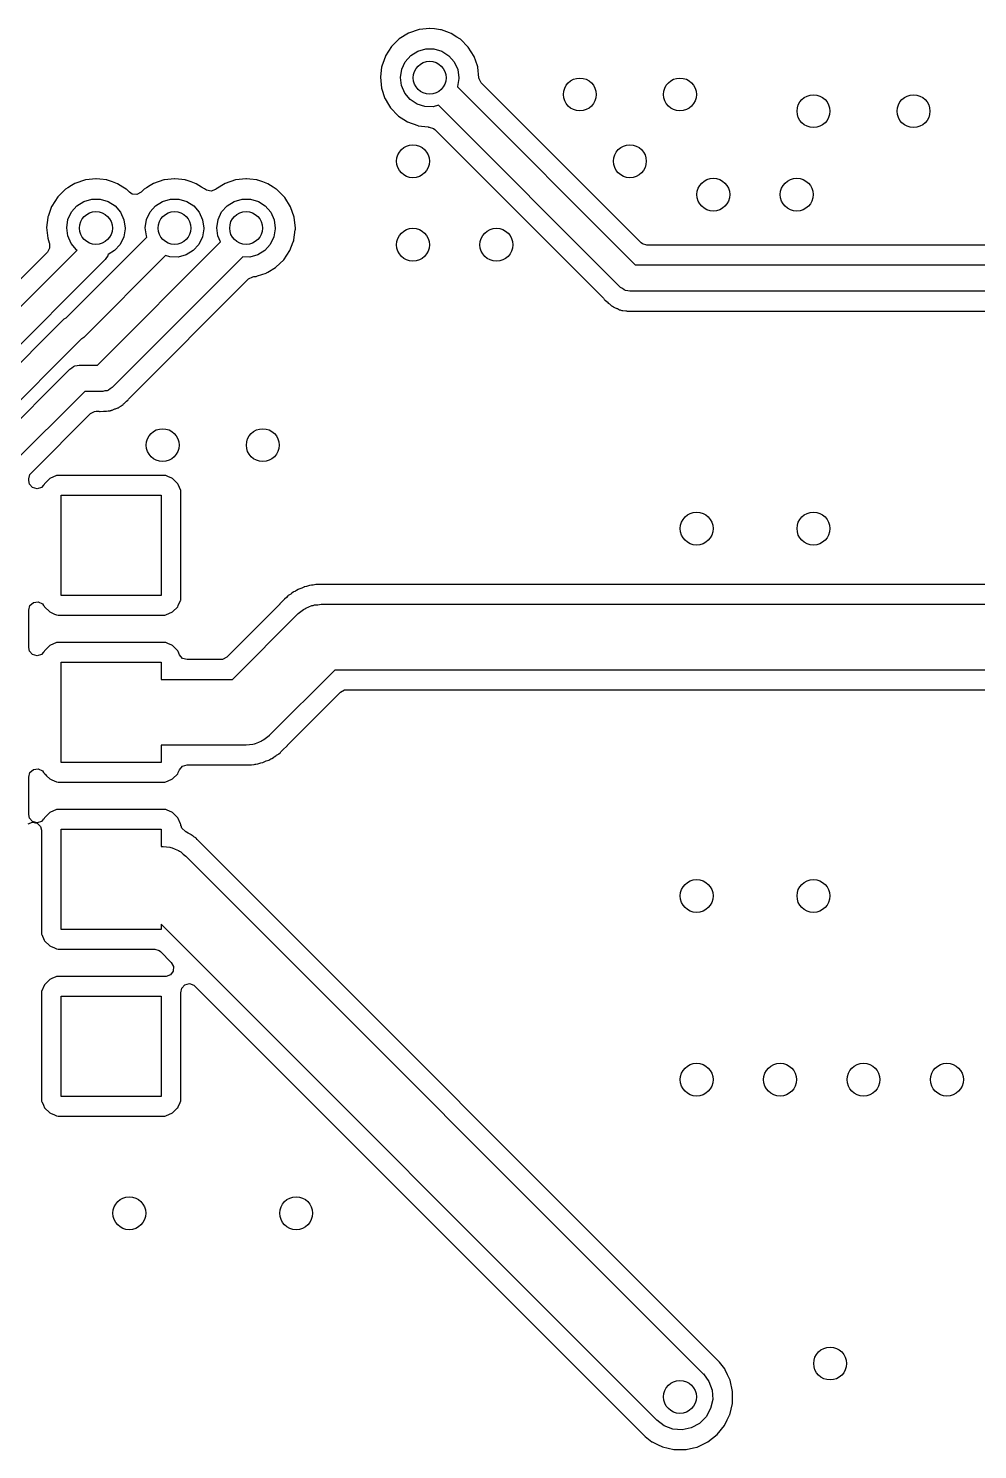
# Model space of a CAD drawing. Extents: x 0.02 to 3.18, y 0.02 to 2.78.
# Drawn here: x 0.45 to 1.018, y 1.008 to 1.86 of the extents above; entities that cross this region are included whole.
import ezdxf

# ---------------------------------------------------------------- set-up
doc = ezdxf.new("R2010")
doc.units = 0
doc.header["$MEASUREMENT"] = 0
doc.layers.add('BLACK', color=7, linetype='CONTINUOUS')

msp = doc.modelspace()

# ---------------------------------------------------------------- linework, layer by layer
at = {"layer": 'BLACK', "linetype": 'CONTINUOUS'}
for p, q in [((0.67742, 1.85673), (0.67182, 1.85327)), ((0.68366, 1.85885), (0.67742, 1.85673)), ((0.68393, 1.85888), (0.68366, 1.85885)), ((0.68993, 1.85951), (0.68393, 1.85888)), ((0.68393, 1.85888), (0.68393, 1.85888)), ((0.69021, 1.85954), (0.68993, 1.85951)), ((0.68993, 1.85951), (0.68993, 1.85951)), ((0.69285, 1.85922), (0.69021, 1.85954)), ((0.69647, 1.85879), (0.69285, 1.85922)), ((0.69674, 1.85876), (0.69647, 1.85879)), ((0.69647, 1.85879), (0.69647, 1.85879)), ((0.69701, 1.85866), (0.69674, 1.85876)), ((0.70197, 1.85689), (0.69701, 1.85866)), ((0.69701, 1.85866), (0.69701, 1.85866)), ((0.70295, 1.85655), (0.70197, 1.85689)), ((0.70634, 1.85439), (0.70295, 1.85655)), ((0.66711, 1.84867), (0.66354, 1.84313)), ((0.67182, 1.85327), (0.66711, 1.84867)), ((0.68285, 1.84599), (0.68762, 1.84736)), ((0.68762, 1.84736), (0.69259, 1.84733)), ((0.69259, 1.84733), (0.69735, 1.8459)), ((0.7081, 1.85327), (0.70634, 1.85439)), ((0.70851, 1.85302), (0.7081, 1.85327)), ((0.71315, 1.84835), (0.70851, 1.85302)), ((0.71664, 1.84276), (0.71315, 1.84835)), ((0.6627, 1.84082), (0.66129, 1.83695)), ((0.66345, 1.84287), (0.6627, 1.84082)), ((0.66354, 1.84313), (0.66345, 1.84287)), ((0.66345, 1.84287), (0.66345, 1.84287)), ((0.67325, 1.83512), (0.67536, 1.83962)), ((0.67536, 1.83962), (0.67865, 1.84334)), ((0.67865, 1.84334), (0.68285, 1.84599)), ((0.69735, 1.8459), (0.70152, 1.8432)), ((0.70152, 1.8432), (0.70476, 1.83944)), ((0.70476, 1.83944), (0.70681, 1.83492)), ((0.71763, 1.83992), (0.71664, 1.84276)), ((0.71862, 1.83707), (0.71763, 1.83992)), ((0.66123, 1.83647), (0.66047, 1.83041)), ((0.66047, 1.83041), (0.66111, 1.82386)), ((0.66126, 1.83667), (0.66123, 1.83647)), ((0.66129, 1.83695), (0.66126, 1.83667)), ((0.66126, 1.83667), (0.66126, 1.83667)), ((0.67248, 1.83021), (0.67325, 1.83512)), ((0.67313, 1.82529), (0.67248, 1.83021)), ((0.70681, 1.83492), (0.70752, 1.83)), ((0.70752, 1.83), (0.70751, 1.82957)), ((0.7188, 1.83654), (0.71862, 1.83707)), ((0.71883, 1.83627), (0.7188, 1.83654)), ((0.71954, 1.83), (0.71883, 1.83627)), ((0.71963, 1.82935), (0.71954, 1.83)), ((0.71954, 1.83), (0.71954, 1.83)), ((0.66111, 1.82386), (0.66319, 1.81761)), ((0.67513, 1.82074), (0.67313, 1.82529)), ((0.70669, 1.82467), (0.70662, 1.82452)), ((0.70662, 1.82452), (0.81326, 1.71787)), ((0.70751, 1.82957), (0.70669, 1.82467)), ((0.72096, 1.8269), (0.71963, 1.82935)), ((0.81671, 1.73116), (0.72096, 1.8269)), ((0.66319, 1.81761), (0.66333, 1.81737)), ((0.66333, 1.81737), (0.66536, 1.81402)), ((0.66536, 1.81402), (0.6666, 1.81198)), ((0.67832, 1.81694), (0.67513, 1.82074)), ((0.68246, 1.81419), (0.67832, 1.81694)), ((0.6872, 1.81271), (0.68246, 1.81419)), ((0.69537, 1.81349), (0.69217, 1.81261)), ((0.80443, 1.70443), (0.69537, 1.81349)), ((0.6666, 1.81198), (0.67117, 1.80724)), ((0.67117, 1.80724), (0.67141, 1.80709)), ((0.67141, 1.80709), (0.67141, 1.80709)), ((0.67141, 1.80709), (0.67458, 1.80501)), ((0.67458, 1.80501), (0.67668, 1.80364)), ((0.69217, 1.81261), (0.6872, 1.81271)), ((0.67668, 1.80364), (0.68285, 1.80134)), ((0.68285, 1.80134), (0.68313, 1.8013)), ((0.68313, 1.8013), (0.68313, 1.8013)), ((0.68313, 1.8013), (0.68911, 1.80051)), ((0.68911, 1.80051), (0.68911, 1.80051)), ((0.68911, 1.80051), (0.68938, 1.80047)), ((0.68938, 1.80047), (0.68966, 1.8005)), ((0.68966, 1.8005), (0.68969, 1.80049)), ((0.68969, 1.80049), (0.69235, 1.79965)), ((0.69235, 1.79965), (0.69309, 1.79904)), ((0.69309, 1.79904), (0.79411, 1.69802)), ((0.47182, 1.76327), (0.46711, 1.75867)), ((0.47317, 1.76411), (0.47182, 1.76327)), ((0.47531, 1.76543), (0.47317, 1.76411)), ((0.47742, 1.76673), (0.47531, 1.76543)), ((0.48366, 1.76885), (0.47742, 1.76673)), ((0.48393, 1.76888), (0.48366, 1.76885)), ((0.48993, 1.76951), (0.48393, 1.76888)), ((0.48393, 1.76888), (0.48393, 1.76888)), ((0.49021, 1.76954), (0.48993, 1.76951)), ((0.48993, 1.76951), (0.48993, 1.76951)), ((0.49229, 1.76929), (0.49021, 1.76954)), ((0.49647, 1.76879), (0.49229, 1.76929)), ((0.49674, 1.76876), (0.49647, 1.76879)), ((0.49647, 1.76879), (0.49647, 1.76879)), ((0.49701, 1.76866), (0.49674, 1.76876)), ((0.50003, 1.76759), (0.49701, 1.76866)), ((0.49701, 1.76866), (0.49701, 1.76866)), ((0.50295, 1.76655), (0.50003, 1.76759)), ((0.50618, 1.76449), (0.50295, 1.76655)), ((0.5081, 1.76327), (0.50618, 1.76449)), ((0.50851, 1.76302), (0.5081, 1.76327)), ((0.5087, 1.76282), (0.50851, 1.76302)), ((0.51004, 1.76147), (0.5087, 1.76282)), ((0.5087, 1.76282), (0.5087, 1.76282)), ((0.51872, 1.76308), (0.51703, 1.76142)), ((0.51892, 1.76327), (0.51872, 1.76308)), ((0.51872, 1.76308), (0.51872, 1.76308)), ((0.52028, 1.76411), (0.51892, 1.76327)), ((0.52242, 1.76543), (0.52028, 1.76411)), ((0.52453, 1.76673), (0.52242, 1.76543)), ((0.53076, 1.76885), (0.52453, 1.76673)), ((0.53104, 1.76888), (0.53076, 1.76885)), ((0.53704, 1.76951), (0.53104, 1.76888)), ((0.53104, 1.76888), (0.53104, 1.76888)), ((0.53731, 1.76954), (0.53704, 1.76951)), ((0.53704, 1.76951), (0.53704, 1.76951)), ((0.5394, 1.76929), (0.53731, 1.76954)), ((0.54358, 1.76879), (0.5394, 1.76929)), ((0.54385, 1.76876), (0.54358, 1.76879)), ((0.54358, 1.76879), (0.54358, 1.76879)), ((0.54411, 1.76866), (0.54385, 1.76876)), ((0.54714, 1.76759), (0.54411, 1.76866)), ((0.54411, 1.76866), (0.54411, 1.76866)), ((0.55005, 1.76655), (0.54714, 1.76759)), ((0.55329, 1.76449), (0.55005, 1.76655)), ((0.55498, 1.76342), (0.55329, 1.76449)), ((0.55561, 1.76302), (0.55498, 1.76342)), ((0.55565, 1.76298), (0.55561, 1.76302)), ((0.55627, 1.76258), (0.55565, 1.76298)), ((0.55901, 1.76204), (0.55627, 1.76258)), ((0.56161, 1.76307), (0.55901, 1.76204)), ((0.56162, 1.76308), (0.56161, 1.76307)), ((0.56182, 1.76327), (0.56162, 1.76308)), ((0.56742, 1.76673), (0.56182, 1.76327)), ((0.57366, 1.76885), (0.56742, 1.76673)), ((0.57393, 1.76888), (0.57366, 1.76885)), ((0.57993, 1.76951), (0.57393, 1.76888)), ((0.57393, 1.76888), (0.57393, 1.76888)), ((0.58021, 1.76954), (0.57993, 1.76951)), ((0.57993, 1.76951), (0.57993, 1.76951)), ((0.58229, 1.76929), (0.58021, 1.76954)), ((0.58647, 1.76879), (0.58229, 1.76929)), ((0.58674, 1.76876), (0.58647, 1.76879)), ((0.58647, 1.76879), (0.58647, 1.76879)), ((0.58701, 1.76866), (0.58674, 1.76876)), ((0.59003, 1.76759), (0.58701, 1.76866)), ((0.58701, 1.76866), (0.58701, 1.76866)), ((0.59295, 1.76655), (0.59003, 1.76759)), ((0.59618, 1.76449), (0.59295, 1.76655)), ((0.5981, 1.76327), (0.59618, 1.76449)), ((0.59851, 1.76302), (0.5981, 1.76327)), ((0.60315, 1.75835), (0.59851, 1.76302)), ((0.46711, 1.75867), (0.46354, 1.75313)), ((0.47536, 1.74962), (0.47864, 1.75334)), ((0.47864, 1.75334), (0.48285, 1.75599)), ((0.48285, 1.75599), (0.48762, 1.75736)), ((0.48762, 1.75736), (0.49259, 1.75733)), ((0.49259, 1.75733), (0.49735, 1.7559)), ((0.49735, 1.7559), (0.50152, 1.7532)), ((0.51178, 1.76034), (0.51004, 1.76147)), ((0.51457, 1.76011), (0.51178, 1.76034)), ((0.51703, 1.76142), (0.51457, 1.76011)), ((0.52246, 1.74962), (0.52575, 1.75334)), ((0.52575, 1.75334), (0.52995, 1.75599)), ((0.52995, 1.75599), (0.53473, 1.75736)), ((0.53473, 1.75736), (0.5397, 1.75733)), ((0.5397, 1.75733), (0.54446, 1.7559)), ((0.54446, 1.7559), (0.54862, 1.7532)), ((0.56536, 1.74962), (0.56864, 1.75334)), ((0.56864, 1.75334), (0.57285, 1.75599)), ((0.57285, 1.75599), (0.57762, 1.75736)), ((0.57762, 1.75736), (0.58259, 1.75733)), ((0.58259, 1.75733), (0.58735, 1.7559)), ((0.58735, 1.7559), (0.59152, 1.7532)), ((0.60664, 1.75276), (0.60315, 1.75835)), ((0.46121, 1.74627), (0.46047, 1.74041)), ((0.46126, 1.74667), (0.46121, 1.74627)), ((0.46129, 1.74695), (0.46126, 1.74667)), ((0.46126, 1.74667), (0.46126, 1.74667)), ((0.46149, 1.74748), (0.46129, 1.74695)), ((0.46345, 1.75287), (0.46149, 1.74748)), ((0.46354, 1.75313), (0.46345, 1.75287)), ((0.46345, 1.75287), (0.46345, 1.75287)), ((0.47248, 1.74021), (0.47325, 1.74512)), ((0.47325, 1.74512), (0.47536, 1.74962)), ((0.50152, 1.7532), (0.50476, 1.74944)), ((0.50476, 1.74944), (0.50682, 1.74492)), ((0.50682, 1.74492), (0.50752, 1.74)), ((0.51959, 1.74021), (0.52035, 1.74512)), ((0.52035, 1.74512), (0.52246, 1.74962)), ((0.54862, 1.7532), (0.55187, 1.74944)), ((0.55187, 1.74944), (0.55392, 1.74492)), ((0.55392, 1.74492), (0.55463, 1.74)), ((0.56248, 1.74021), (0.56325, 1.74512)), ((0.56325, 1.74512), (0.56536, 1.74962)), ((0.59152, 1.7532), (0.59476, 1.74944)), ((0.59476, 1.74944), (0.59681, 1.74492)), ((0.59681, 1.74492), (0.59752, 1.74)), ((0.6088, 1.74654), (0.60664, 1.75276)), ((0.60954, 1.74), (0.6088, 1.74654)), ((0.46047, 1.74041), (0.46111, 1.73386)), ((0.47313, 1.73529), (0.47248, 1.74021)), ((0.50751, 1.73957), (0.50669, 1.73467)), ((0.50752, 1.74), (0.50751, 1.73957)), ((0.52023, 1.73529), (0.51959, 1.74021)), ((0.55462, 1.73957), (0.5538, 1.73467)), ((0.55463, 1.74), (0.55462, 1.73957)), ((0.56313, 1.73529), (0.56248, 1.74021)), ((0.59751, 1.73957), (0.59669, 1.73467)), ((0.59752, 1.74), (0.59751, 1.73957)), ((0.60866, 1.73302), (0.6095, 1.73902)), ((0.6095, 1.73902), (0.60952, 1.73918)), ((0.6095, 1.73902), (0.6095, 1.73902)), ((0.60952, 1.73918), (0.60954, 1.74)), ((0.46227, 1.72788), (0.46097, 1.7256)), ((0.46111, 1.73386), (0.46201, 1.73116)), ((0.46201, 1.73116), (0.46217, 1.73067)), ((0.46217, 1.73067), (0.46227, 1.72788)), ((0.47252, 1.68655), (0.52055, 1.73458)), ((0.47513, 1.73074), (0.47313, 1.73529)), ((0.47832, 1.72694), (0.47513, 1.73074)), ((0.49086, 1.65787), (0.5647, 1.73171)), ((0.50452, 1.7302), (0.50119, 1.72652)), ((0.50669, 1.73467), (0.50452, 1.7302)), ((0.52055, 1.73458), (0.52023, 1.73529)), ((0.55163, 1.7302), (0.5483, 1.72652)), ((0.5538, 1.73467), (0.55163, 1.7302)), ((0.5647, 1.73171), (0.56313, 1.73529)), ((0.59452, 1.7302), (0.59119, 1.72652)), ((0.59669, 1.73467), (0.59452, 1.7302)), ((0.60627, 1.7265), (0.60823, 1.73166)), ((0.60823, 1.73166), (0.60851, 1.7324)), ((0.60851, 1.7324), (0.60861, 1.73265)), ((0.60851, 1.7324), (0.60851, 1.7324)), ((0.60861, 1.73265), (0.60866, 1.73302)), ((0.81754, 1.73049), (0.81671, 1.73116)), ((0.82022, 1.7297), (0.81754, 1.73049)), ((1.32343, 1.7297), (0.82022, 1.7297)), ((0.49557, 1.72119), (0.38787, 1.6135)), ((0.46097, 1.7256), (0.43169, 1.69631)), ((0.44106, 1.68896), (0.47876, 1.72665)), ((0.47876, 1.72665), (0.47832, 1.72694)), ((0.53175, 1.72351), (0.48266, 1.67442)), ((0.49627, 1.72231), (0.49557, 1.72119)), ((0.49709, 1.72333), (0.49627, 1.72231)), ((0.49719, 1.72377), (0.49709, 1.72333)), ((0.49743, 1.72416), (0.49719, 1.72377)), ((0.49744, 1.72422), (0.49743, 1.72416)), ((0.50119, 1.72652), (0.49744, 1.72422)), ((0.57795, 1.72269), (0.49968, 1.64442)), ((0.53431, 1.72271), (0.53175, 1.72351)), ((0.53927, 1.72261), (0.53431, 1.72271)), ((0.54406, 1.72392), (0.53927, 1.72261)), ((0.5483, 1.72652), (0.54406, 1.72392)), ((0.58217, 1.72261), (0.57795, 1.72269)), ((0.58696, 1.72392), (0.58217, 1.72261)), ((0.59119, 1.72652), (0.58696, 1.72392)), ((0.59786, 1.71647), (0.60263, 1.72101)), ((0.60263, 1.72101), (0.60627, 1.7265)), ((0.5815, 1.70951), (0.58396, 1.71085)), ((0.58396, 1.71085), (0.58456, 1.71094)), ((0.58456, 1.71094), (0.58594, 1.71107)), ((0.58594, 1.71107), (0.58692, 1.71138)), ((0.58692, 1.71138), (0.59194, 1.71302)), ((0.59194, 1.71302), (0.5922, 1.7131)), ((0.59194, 1.71302), (0.59194, 1.71302)), ((0.5922, 1.7131), (0.59294, 1.71354)), ((0.59294, 1.71354), (0.59762, 1.71633)), ((0.59762, 1.71633), (0.59786, 1.71647)), ((0.59762, 1.71633), (0.59762, 1.71633)), ((0.81326, 1.71787), (1.38454, 1.71787)), ((0.50991, 1.63791), (0.5815, 1.70951)), ((0.80555, 1.70373), (0.80443, 1.70443)), ((0.80657, 1.70291), (0.80555, 1.70373)), ((0.80701, 1.70281), (0.80657, 1.70291)), ((0.8074, 1.70257), (0.80701, 1.70281)), ((0.8087, 1.70242), (0.8074, 1.70257)), ((0.80999, 1.70213), (0.8087, 1.70242)), ((0.79411, 1.69802), (0.79441, 1.69765)), ((0.79441, 1.69765), (0.79442, 1.69767)), ((0.79442, 1.69767), (0.79465, 1.6974)), ((0.79465, 1.6974), (0.79484, 1.6971)), ((0.79484, 1.6971), (0.7951, 1.69686)), ((0.7951, 1.69686), (0.7951, 1.69686)), ((0.7951, 1.69686), (0.7964, 1.69572)), ((0.7964, 1.69572), (0.79663, 1.69551)), ((0.79663, 1.69551), (0.79707, 1.69507)), ((0.79707, 1.69507), (0.79721, 1.69496)), ((0.79721, 1.69496), (0.79721, 1.69496)), ((0.79721, 1.69496), (0.79739, 1.69483)), ((0.79739, 1.69483), (0.7977, 1.69457)), ((0.7977, 1.69457), (0.79907, 1.69336)), ((1.38452, 1.70213), (0.80999, 1.70213)), ((0.40083, 1.61534), (0.47106, 1.68558)), ((0.47106, 1.68558), (0.47218, 1.68628)), ((0.47218, 1.68628), (0.47252, 1.68655)), ((0.79907, 1.69336), (0.79939, 1.69321)), ((0.79939, 1.69321), (0.79951, 1.69313)), ((0.79951, 1.69313), (0.80003, 1.69282)), ((0.80003, 1.69282), (0.80016, 1.69275)), ((0.80016, 1.69275), (0.80044, 1.69254)), ((0.80044, 1.69254), (0.80077, 1.69241)), ((0.80077, 1.69241), (0.80077, 1.69241)), ((0.80077, 1.69241), (0.80215, 1.6919)), ((0.80215, 1.6919), (0.80252, 1.69174)), ((0.80252, 1.69174), (0.80386, 1.69111)), ((0.80386, 1.69111), (0.80386, 1.69111)), ((0.80386, 1.69111), (0.80418, 1.69096)), ((0.80418, 1.69096), (0.80453, 1.69091)), ((0.80453, 1.69091), (0.80467, 1.69086)), ((0.80467, 1.69086), (0.80525, 1.69071)), ((0.80525, 1.69071), (0.80539, 1.69068)), ((0.80539, 1.69068), (0.80573, 1.69056)), ((0.80573, 1.69056), (0.80755, 1.69042)), ((0.80755, 1.69042), (0.80795, 1.69038)), ((0.80795, 1.69038), (0.80846, 1.6903)), ((0.80846, 1.6903), (0.80906, 1.6903)), ((0.80906, 1.6903), (0.80943, 1.69028)), ((0.80943, 1.69028), (0.81135, 1.69014)), ((0.81135, 1.69014), (0.8117, 1.69021)), ((0.8117, 1.69021), (0.81205, 1.69024)), ((0.81205, 1.69024), (0.81261, 1.6903)), ((0.81205, 1.69024), (0.81205, 1.69024)), ((0.81261, 1.6903), (1.37612, 1.6903)), ((0.48121, 1.67345), (0.41427, 1.60652)), ((0.48155, 1.67372), (0.48121, 1.67345)), ((0.48266, 1.67442), (0.48155, 1.67372)), ((0.42443, 1.60557), (0.47444, 1.65558)), ((0.47444, 1.65558), (0.47556, 1.65628)), ((0.47556, 1.65628), (0.47658, 1.6571)), ((0.47658, 1.6571), (0.47703, 1.6572)), ((0.47703, 1.6572), (0.47741, 1.65744)), ((0.47741, 1.65744), (0.47872, 1.65758)), ((0.47872, 1.65758), (0.48, 1.65787)), ((0.48, 1.65787), (0.49086, 1.65787)), ((0.4971, 1.6428), (0.49672, 1.64256)), ((0.49754, 1.6429), (0.4971, 1.6428)), ((0.49857, 1.64372), (0.49754, 1.6429)), ((0.49968, 1.64442), (0.49857, 1.64372)), ((0.48326, 1.64213), (0.43787, 1.59674)), ((0.49413, 1.64213), (0.48326, 1.64213)), ((0.49541, 1.64242), (0.49413, 1.64213)), ((0.49672, 1.64256), (0.49541, 1.64242)), ((0.50512, 1.63346), (0.50624, 1.63442)), ((0.50624, 1.63442), (0.50655, 1.63467)), ((0.50655, 1.63467), (0.50682, 1.63487)), ((0.50682, 1.63487), (0.50697, 1.63498)), ((0.50697, 1.63498), (0.5074, 1.6354)), ((0.5074, 1.6354), (0.50767, 1.63565)), ((0.50767, 1.63565), (0.50832, 1.63622)), ((0.50832, 1.63622), (0.50913, 1.63691)), ((0.50913, 1.63691), (0.50932, 1.63721)), ((0.50932, 1.63721), (0.50955, 1.63748)), ((0.50955, 1.63748), (0.50991, 1.63791)), ((0.50955, 1.63748), (0.50955, 1.63748)), ((0.45116, 1.59329), (0.48671, 1.62884)), ((0.48671, 1.62884), (0.48916, 1.63018)), ((0.48916, 1.63018), (0.49022, 1.6303)), ((0.49022, 1.6303), (0.49136, 1.6303)), ((0.49136, 1.6303), (0.49183, 1.63024)), ((0.49183, 1.63024), (0.49183, 1.63026)), ((0.49183, 1.63026), (0.49218, 1.63023)), ((0.49218, 1.63023), (0.49253, 1.63016)), ((0.49253, 1.63016), (0.49461, 1.63029)), ((0.49461, 1.63029), (0.49492, 1.6303)), ((0.49492, 1.6303), (0.49554, 1.6303)), ((0.49554, 1.6303), (0.49594, 1.63035)), ((0.49594, 1.63035), (0.49634, 1.63039)), ((0.49634, 1.63039), (0.49744, 1.63046)), ((0.49744, 1.63046), (0.49816, 1.63051)), ((0.49816, 1.63051), (0.4985, 1.63063)), ((0.4985, 1.63063), (0.49864, 1.63066)), ((0.49864, 1.63066), (0.49922, 1.6308)), ((0.49922, 1.6308), (0.49936, 1.63084)), ((0.49936, 1.63084), (0.49971, 1.63089)), ((0.49971, 1.63089), (0.50138, 1.63165)), ((0.50138, 1.63165), (0.50175, 1.6318)), ((0.50175, 1.6318), (0.50314, 1.6323)), ((0.50314, 1.6323), (0.50347, 1.63242)), ((0.50314, 1.6323), (0.50314, 1.6323)), ((0.50347, 1.63242), (0.50376, 1.63263)), ((0.50376, 1.63263), (0.50389, 1.6327)), ((0.50389, 1.6327), (0.50441, 1.633)), ((0.50441, 1.633), (0.50453, 1.63308)), ((0.50453, 1.63308), (0.50485, 1.63323)), ((0.50485, 1.63323), (0.50512, 1.63346)), ((0.50512, 1.63346), (0.50512, 1.63346)), ((0.44971, 1.58978), (0.45049, 1.59247)), ((0.45049, 1.59247), (0.45116, 1.59329)), ((0.46635, 1.59171), (0.46232, 1.58992)), ((0.46694, 1.59178), (0.46635, 1.59171)), ((0.46723, 1.59181), (0.46694, 1.59178)), ((0.46738, 1.59183), (0.46723, 1.59181)), ((0.46723, 1.59181), (0.46723, 1.59181)), ((0.53089, 1.59183), (0.46738, 1.59183)), ((0.5319, 1.59171), (0.53089, 1.59183)), ((0.53317, 1.59115), (0.5319, 1.59171)), ((0.44971, 1.5888), (0.44971, 1.58978)), ((0.45018, 1.58669), (0.44971, 1.5888)), ((0.45204, 1.5846), (0.45018, 1.58669)), ((0.45473, 1.58384), (0.45204, 1.5846)), ((0.4574, 1.58466), (0.45473, 1.58384)), ((0.45861, 1.5861), (0.4574, 1.58466)), ((0.45876, 1.586), (0.45861, 1.5861)), ((0.45902, 1.58638), (0.45876, 1.586)), ((0.4592, 1.5868), (0.45902, 1.58638)), ((0.46232, 1.58992), (0.4592, 1.5868)), ((0.53551, 1.59012), (0.53317, 1.59115)), ((0.53593, 1.58993), (0.53551, 1.59012)), ((0.53551, 1.59012), (0.53551, 1.59012)), ((0.53905, 1.58682), (0.53593, 1.58993)), ((0.53924, 1.5864), (0.53905, 1.58682)), ((0.54004, 1.5846), (0.53924, 1.5864)), ((0.54084, 1.58279), (0.54004, 1.5846)), ((0.46913, 1.52), (0.46913, 1.58)), ((0.46913, 1.58), (0.52913, 1.58)), ((0.52913, 1.58), (0.52913, 1.52)), ((0.54097, 1.58176), (0.54084, 1.58279)), ((0.54097, 1.51824), (0.54097, 1.58176)), ((0.6113, 1.5236), (0.61019, 1.52291)), ((0.61156, 1.52369), (0.6113, 1.5236)), ((0.61289, 1.52416), (0.61156, 1.52369)), ((0.61156, 1.52369), (0.61156, 1.52369)), ((0.61335, 1.52435), (0.61289, 1.52416)), ((0.61463, 1.52494), (0.61335, 1.52435)), ((0.61488, 1.52506), (0.61463, 1.52494)), ((0.61463, 1.52494), (0.61463, 1.52494)), ((0.61516, 1.52512), (0.61488, 1.52506)), ((0.61616, 1.52533), (0.61516, 1.52512)), ((0.61516, 1.52512), (0.61516, 1.52512)), ((0.61674, 1.5255), (0.61616, 1.52533)), ((0.61797, 1.52593), (0.61674, 1.5255)), ((0.61825, 1.52596), (0.61797, 1.52593)), ((0.61924, 1.52607), (0.61825, 1.52596)), ((0.61825, 1.52596), (0.61825, 1.52596)), ((0.61965, 1.52612), (0.61924, 1.52607)), ((0.62015, 1.5262), (0.61965, 1.52612)), ((0.62179, 1.52655), (0.62015, 1.5262)), ((0.62525, 1.52652), (0.62179, 1.52655)), ((0.62531, 1.52652), (0.62525, 1.52652)), ((0.62536, 1.52652), (0.62531, 1.52652)), ((1.53033, 1.52652), (0.62536, 1.52652)), ((0.45049, 1.51389), (0.4526, 1.51572)), ((0.4526, 1.51572), (0.45537, 1.51612)), ((0.45537, 1.51612), (0.45791, 1.51495)), ((0.45791, 1.51495), (0.45868, 1.51392)), ((0.52913, 1.52), (0.46913, 1.52)), ((0.53937, 1.51389), (0.5407, 1.51689)), ((0.5407, 1.51689), (0.54085, 1.51723)), ((0.54085, 1.51723), (0.54097, 1.51824)), ((0.60311, 1.51768), (0.60028, 1.51487)), ((0.60413, 1.5187), (0.60311, 1.51768)), ((0.60415, 1.51872), (0.60413, 1.5187)), ((0.60418, 1.51874), (0.60415, 1.51872)), ((0.6051, 1.51966), (0.60418, 1.51874)), ((0.6053, 1.51985), (0.6051, 1.51966)), ((0.6051, 1.51966), (0.6051, 1.51966)), ((0.60673, 1.52075), (0.6053, 1.51985)), ((0.60714, 1.52104), (0.60673, 1.52075)), ((0.60826, 1.5219), (0.60714, 1.52104)), ((0.60848, 1.52207), (0.60826, 1.5219)), ((0.60826, 1.5219), (0.60826, 1.5219)), ((0.60919, 1.5224), (0.60848, 1.52207)), ((0.60966, 1.52262), (0.60919, 1.5224)), ((0.61019, 1.52291), (0.60966, 1.52262)), ((0.44971, 1.51121), (0.45049, 1.51389)), ((0.44971, 1.4888), (0.44971, 1.51121)), ((0.45868, 1.51392), (0.45877, 1.51398)), ((0.45877, 1.51398), (0.45903, 1.5136)), ((0.45903, 1.5136), (0.45921, 1.51318)), ((0.45921, 1.51318), (0.46233, 1.51007)), ((0.46233, 1.51007), (0.46275, 1.50988)), ((0.46275, 1.50988), (0.46275, 1.50988)), ((0.46275, 1.50988), (0.4651, 1.50885)), ((0.4651, 1.50885), (0.46636, 1.50829)), ((0.46636, 1.50829), (0.46738, 1.50817)), ((0.46738, 1.50817), (0.53089, 1.50817)), ((0.53089, 1.50817), (0.53104, 1.50819)), ((0.53104, 1.50819), (0.53133, 1.50822)), ((0.53104, 1.50819), (0.53104, 1.50819)), ((0.53133, 1.50822), (0.53192, 1.50829)), ((0.53192, 1.50829), (0.53239, 1.5085)), ((0.53239, 1.5085), (0.53553, 1.5099)), ((0.53553, 1.5099), (0.53595, 1.51008)), ((0.53595, 1.51008), (0.53907, 1.5132)), ((0.53907, 1.5132), (0.53937, 1.51389)), ((0.60022, 1.51478), (0.5684, 1.48297)), ((0.57185, 1.46969), (0.61108, 1.50892)), ((0.60026, 1.51483), (0.60022, 1.51478)), ((0.60028, 1.51487), (0.60026, 1.51483)), ((0.61108, 1.50892), (0.61125, 1.50909)), ((0.61125, 1.50909), (0.61287, 1.51027)), ((0.61287, 1.51027), (0.61439, 1.51158)), ((0.61439, 1.51158), (0.61512, 1.51191)), ((0.61512, 1.51191), (0.61576, 1.51238)), ((0.61576, 1.51238), (0.61765, 1.51306)), ((0.61765, 1.51306), (0.61947, 1.51389)), ((0.61947, 1.51389), (0.62026, 1.51401)), ((0.62026, 1.51401), (0.62101, 1.51428)), ((0.62101, 1.51428), (0.62301, 1.5144)), ((0.62301, 1.5144), (0.625, 1.51469)), ((0.625, 1.51469), (1.54713, 1.51469)), ((0.46232, 1.48992), (0.4592, 1.4868)), ((0.46635, 1.49171), (0.46232, 1.48992)), ((0.46694, 1.49178), (0.46635, 1.49171)), ((0.46723, 1.49181), (0.46694, 1.49178)), ((0.46738, 1.49183), (0.46723, 1.49181)), ((0.46723, 1.49181), (0.46723, 1.49181)), ((0.53089, 1.49183), (0.46738, 1.49183)), ((0.5319, 1.49171), (0.53089, 1.49183)), ((0.53317, 1.49115), (0.5319, 1.49171)), ((0.53551, 1.49012), (0.53317, 1.49115)), ((0.53593, 1.48993), (0.53551, 1.49012)), ((0.53551, 1.49012), (0.53551, 1.49012)), ((0.53905, 1.48682), (0.53593, 1.48993)), ((0.45018, 1.48669), (0.44971, 1.4888)), ((0.45204, 1.4846), (0.45018, 1.48669)), ((0.45473, 1.48384), (0.45204, 1.4846)), ((0.4574, 1.48466), (0.45473, 1.48384)), ((0.45861, 1.4861), (0.4574, 1.48466)), ((0.45876, 1.486), (0.45861, 1.4861)), ((0.45902, 1.48638), (0.45876, 1.486)), ((0.4592, 1.4868), (0.45902, 1.48638)), ((0.53924, 1.4864), (0.53905, 1.48682)), ((0.5401, 1.48446), (0.53924, 1.4864)), ((0.54195, 1.4823), (0.5401, 1.48446)), ((0.54463, 1.48152), (0.54195, 1.4823)), ((0.56489, 1.48152), (0.54463, 1.48152)), ((0.56595, 1.48163), (0.56489, 1.48152)), ((0.5684, 1.48297), (0.56595, 1.48163)), ((0.46913, 1.42), (0.46913, 1.48)), ((0.46913, 1.48), (0.52913, 1.48)), ((0.52913, 1.48), (0.52913, 1.46969)), ((0.63315, 1.47531), (0.59392, 1.43608)), ((2.30185, 1.47531), (0.63315, 1.47531)), ((0.52913, 1.46969), (0.57185, 1.46969)), ((0.60479, 1.43022), (0.6366, 1.46203)), ((0.6366, 1.46203), (0.63906, 1.46337)), ((0.63906, 1.46337), (0.64011, 1.46348)), ((0.64011, 1.46348), (1.21112, 1.46348)), ((0.58, 1.43031), (0.52913, 1.43031)), ((0.52913, 1.43031), (0.52913, 1.42)), ((0.58199, 1.4306), (0.58, 1.43031)), ((0.58399, 1.43072), (0.58199, 1.4306)), ((0.58474, 1.43099), (0.58399, 1.43072)), ((0.58552, 1.43111), (0.58474, 1.43099)), ((0.58735, 1.43194), (0.58552, 1.43111)), ((0.58924, 1.43262), (0.58735, 1.43194)), ((0.58988, 1.43309), (0.58924, 1.43262)), ((0.59061, 1.43342), (0.58988, 1.43309)), ((0.59213, 1.43473), (0.59061, 1.43342)), ((0.59375, 1.43591), (0.59213, 1.43473)), ((0.59392, 1.43608), (0.59375, 1.43591)), ((0.60189, 1.42732), (0.60472, 1.43013)), ((0.60472, 1.43013), (0.60474, 1.43017)), ((0.60474, 1.43017), (0.60479, 1.43022)), ((0.59211, 1.42084), (0.5937, 1.4214)), ((0.5937, 1.4214), (0.59481, 1.42209)), ((0.59481, 1.42209), (0.59534, 1.42238)), ((0.59534, 1.42238), (0.59652, 1.42293)), ((0.59652, 1.42293), (0.59691, 1.42323)), ((0.59691, 1.42323), (0.59786, 1.42396)), ((0.59786, 1.42396), (0.59827, 1.42425)), ((0.59827, 1.42425), (0.59947, 1.425)), ((0.59947, 1.425), (0.5997, 1.42515)), ((0.59947, 1.425), (0.59947, 1.425)), ((0.5997, 1.42515), (0.60057, 1.42601)), ((0.60057, 1.42601), (0.60082, 1.42626)), ((0.60082, 1.42626), (0.60085, 1.42628)), ((0.60085, 1.42628), (0.60087, 1.4263)), ((0.60087, 1.4263), (0.60189, 1.42732)), ((0.44971, 1.41121), (0.45049, 1.41389)), ((0.45049, 1.41389), (0.4526, 1.41572)), ((0.4526, 1.41572), (0.45537, 1.41612)), ((0.45537, 1.41612), (0.45791, 1.41495)), ((0.45791, 1.41495), (0.45868, 1.41392)), ((0.45868, 1.41392), (0.45877, 1.41398)), ((0.45877, 1.41398), (0.45903, 1.4136)), ((0.45903, 1.4136), (0.45921, 1.41318)), ((0.45921, 1.41318), (0.45954, 1.41286)), ((0.45954, 1.41286), (0.45954, 1.41286)), ((0.45954, 1.41286), (0.46042, 1.41198)), ((0.52913, 1.42), (0.46913, 1.42)), ((0.53595, 1.41008), (0.53907, 1.4132)), ((0.53907, 1.4132), (0.53937, 1.41389)), ((0.53937, 1.41389), (0.54009, 1.41553)), ((0.54009, 1.41553), (0.5419, 1.41766)), ((0.5419, 1.41766), (0.54463, 1.41848)), ((0.54463, 1.41848), (0.57964, 1.41848)), ((0.57964, 1.41848), (0.57969, 1.41848)), ((0.57969, 1.41848), (0.5832, 1.41845)), ((0.5832, 1.41845), (0.58485, 1.4188)), ((0.58485, 1.4188), (0.58535, 1.41888)), ((0.58535, 1.41888), (0.58592, 1.41895)), ((0.58592, 1.41895), (0.58675, 1.41904)), ((0.58675, 1.41904), (0.58703, 1.41907)), ((0.58675, 1.41904), (0.58675, 1.41904)), ((0.58703, 1.41907), (0.58826, 1.4195)), ((0.58826, 1.4195), (0.58884, 1.41967)), ((0.58884, 1.41967), (0.58984, 1.41988)), ((0.58984, 1.41988), (0.59012, 1.41994)), ((0.58984, 1.41988), (0.58984, 1.41988)), ((0.59012, 1.41994), (0.59165, 1.42065)), ((0.59165, 1.42065), (0.59211, 1.42084)), ((0.44971, 1.39261), (0.44971, 1.41121)), ((0.46042, 1.41198), (0.46233, 1.41007)), ((0.46233, 1.41007), (0.46275, 1.40988)), ((0.46275, 1.40988), (0.46275, 1.40988)), ((0.46275, 1.40988), (0.4636, 1.40951)), ((0.4636, 1.40951), (0.46636, 1.40829)), ((0.46636, 1.40829), (0.46738, 1.40817)), ((0.46738, 1.40817), (0.53089, 1.40817)), ((0.53089, 1.40817), (0.53104, 1.40819)), ((0.53104, 1.40819), (0.53133, 1.40822)), ((0.53104, 1.40819), (0.53104, 1.40819)), ((0.53133, 1.40822), (0.53192, 1.40829)), ((0.53192, 1.40829), (0.53335, 1.40893)), ((0.53335, 1.40893), (0.53553, 1.4099)), ((0.53553, 1.4099), (0.53595, 1.41008)), ((0.44976, 1.39205), (0.44971, 1.39261)), ((0.44971, 1.38906), (0.44972, 1.38943)), ((0.44971, 1.3888), (0.44971, 1.38906)), ((0.45018, 1.38669), (0.44971, 1.3888)), ((0.44972, 1.38943), (0.44983, 1.391)), ((0.44979, 1.3917), (0.44976, 1.39205)), ((0.44976, 1.39205), (0.44976, 1.39205)), ((0.44986, 1.39135), (0.44979, 1.3917)), ((0.44983, 1.391), (0.44986, 1.39135)), ((0.46146, 1.38906), (0.4592, 1.3868)), ((0.46199, 1.38959), (0.46146, 1.38906)), ((0.46232, 1.38992), (0.46199, 1.38959)), ((0.46199, 1.38959), (0.46199, 1.38959)), ((0.46464, 1.39095), (0.46232, 1.38992)), ((0.466, 1.39156), (0.46464, 1.39095)), ((0.46635, 1.39171), (0.466, 1.39156)), ((0.466, 1.39156), (0.466, 1.39156)), ((0.46694, 1.39178), (0.46635, 1.39171)), ((0.46723, 1.39181), (0.46694, 1.39178)), ((0.46738, 1.39183), (0.46723, 1.39181)), ((0.46723, 1.39181), (0.46723, 1.39181)), ((0.53089, 1.39183), (0.46738, 1.39183)), ((0.5319, 1.39171), (0.53089, 1.39183)), ((0.53271, 1.39135), (0.5319, 1.39171)), ((0.53551, 1.39012), (0.53271, 1.39135)), ((0.53593, 1.38993), (0.53551, 1.39012)), ((0.53551, 1.39012), (0.53551, 1.39012)), ((0.53905, 1.38682), (0.53593, 1.38993)), ((0.44938, 1.3833), (0.452, 1.38428)), ((0.45204, 1.3846), (0.45018, 1.38669)), ((0.452, 1.38428), (0.45473, 1.38368)), ((0.45473, 1.38384), (0.45204, 1.3846)), ((0.4574, 1.38466), (0.45473, 1.38384)), ((0.45473, 1.38368), (0.4567, 1.3817)), ((0.4567, 1.3817), (0.4573, 1.37933)), ((0.4573, 1.37933), (0.4573, 1.31824)), ((0.45861, 1.3861), (0.4574, 1.38466)), ((0.45876, 1.386), (0.45861, 1.3861)), ((0.45902, 1.38638), (0.45876, 1.386)), ((0.4592, 1.3868), (0.45902, 1.38638)), ((0.46913, 1.32), (0.46913, 1.38)), ((0.46913, 1.38), (0.52913, 1.38)), ((0.52913, 1.38), (0.52913, 1.36969)), ((0.53924, 1.3864), (0.53905, 1.38682)), ((0.54067, 1.38318), (0.53924, 1.3864)), ((0.54084, 1.38279), (0.54067, 1.38318)), ((0.54089, 1.38242), (0.54084, 1.38279)), ((0.54098, 1.38206), (0.54089, 1.38242)), ((0.54102, 1.38207), (0.54098, 1.38206)), ((0.54155, 1.38052), (0.54102, 1.38207)), ((0.5436, 1.37862), (0.54155, 1.38052)), ((0.54384, 1.3785), (0.5436, 1.37862)), ((0.5441, 1.37841), (0.54384, 1.3785)), ((0.54434, 1.37826), (0.5441, 1.37841)), ((0.5452, 1.3777), (0.54434, 1.37826)), ((0.54573, 1.3774), (0.5452, 1.3777)), ((0.5469, 1.37684), (0.54573, 1.3774)), ((0.54712, 1.37666), (0.5469, 1.37684)), ((0.54822, 1.37578), (0.54712, 1.37666)), ((0.54863, 1.37549), (0.54822, 1.37578)), ((0.54981, 1.37473), (0.54863, 1.37549)), ((0.55005, 1.37458), (0.54981, 1.37473)), ((0.54981, 1.37473), (0.54981, 1.37473)), ((0.55074, 1.37387), (0.55005, 1.37458)), ((0.5525, 1.37207), (0.55074, 1.37387)), ((0.55254, 1.37203), (0.5525, 1.37207)), ((0.8637, 1.06087), (0.55254, 1.37203)), ((0.52913, 1.36969), (0.53, 1.36969)), ((0.53, 1.36969), (0.53024, 1.36968)), ((0.53024, 1.36968), (0.53222, 1.36937)), ((0.53222, 1.36937), (0.53423, 1.36923)), ((0.53423, 1.36923), (0.53497, 1.36895)), ((0.53497, 1.36895), (0.53575, 1.36882)), ((0.53575, 1.36882), (0.53757, 1.36797)), ((0.53757, 1.36797), (0.53945, 1.36727)), ((0.53945, 1.36727), (0.54009, 1.36679)), ((0.54009, 1.36679), (0.54081, 1.36645)), ((0.54081, 1.36645), (0.54231, 1.36512)), ((0.54231, 1.36512), (0.54392, 1.36392)), ((0.54392, 1.36392), (0.85392, 1.05392)), ((0.52913, 1.32), (0.46913, 1.32)), ((0.82608, 1.02608), (0.52913, 1.32303)), ((0.52913, 1.32303), (0.52913, 1.32)), ((0.4573, 1.31824), (0.45743, 1.31721)), ((0.45743, 1.31721), (0.45758, 1.31687)), ((0.45758, 1.31687), (0.45758, 1.31687)), ((0.45758, 1.31687), (0.45903, 1.3136)), ((0.45903, 1.3136), (0.45921, 1.31318)), ((0.45921, 1.31318), (0.46233, 1.31007)), ((0.46233, 1.31007), (0.46275, 1.30988)), ((0.46275, 1.30988), (0.46275, 1.30988)), ((0.46275, 1.30988), (0.4651, 1.30885)), ((0.4651, 1.30885), (0.46636, 1.30829)), ((0.46636, 1.30829), (0.46738, 1.30817)), ((0.46738, 1.30817), (0.52521, 1.30817)), ((0.52521, 1.30817), (0.52789, 1.30738)), ((0.52789, 1.30738), (0.52871, 1.30672)), ((0.52871, 1.30672), (0.53519, 1.30024)), ((0.53633, 1.295), (0.53465, 1.29276)), ((0.53519, 1.30024), (0.53653, 1.29779)), ((0.53653, 1.29779), (0.53633, 1.295)), ((0.4592, 1.2868), (0.45742, 1.28277)), ((0.46232, 1.28992), (0.4592, 1.2868)), ((0.46364, 1.29051), (0.46232, 1.28992)), ((0.466, 1.29156), (0.46364, 1.29051)), ((0.46635, 1.29171), (0.466, 1.29156)), ((0.466, 1.29156), (0.466, 1.29156)), ((0.46699, 1.29178), (0.46635, 1.29171)), ((0.46723, 1.29181), (0.46699, 1.29178)), ((0.46738, 1.29183), (0.46723, 1.29181)), ((0.46723, 1.29181), (0.46723, 1.29181)), ((0.53089, 1.29183), (0.46738, 1.29183)), ((0.53111, 1.29181), (0.53089, 1.29183)), ((0.53204, 1.29178), (0.53111, 1.29181)), ((0.53465, 1.29276), (0.53204, 1.29178)), ((0.54141, 1.28472), (0.54329, 1.28679)), ((0.54329, 1.28679), (0.54599, 1.28751)), ((0.54599, 1.28751), (0.54865, 1.28666)), ((0.54865, 1.28666), (0.54937, 1.28606)), ((0.54937, 1.28606), (0.81897, 1.01646)), ((0.45742, 1.28277), (0.4573, 1.28176)), ((0.4573, 1.28176), (0.4573, 1.21824)), ((0.46913, 1.22), (0.46913, 1.28)), ((0.46913, 1.28), (0.52913, 1.28)), ((0.52913, 1.28), (0.52913, 1.22)), ((0.54094, 1.28198), (0.54094, 1.28205)), ((0.54094, 1.28205), (0.54095, 1.28205)), ((0.54094, 1.28196), (0.54094, 1.28198)), ((0.54097, 1.28176), (0.54094, 1.28196)), ((0.54095, 1.28205), (0.54141, 1.28472)), ((0.54097, 1.21824), (0.54097, 1.28176)), ((0.4573, 1.21824), (0.45743, 1.21721)), ((0.45743, 1.21721), (0.45758, 1.21687)), ((0.52913, 1.22), (0.46913, 1.22)), ((0.54044, 1.2163), (0.54085, 1.21723)), ((0.54085, 1.21723), (0.54097, 1.21824)), ((0.45758, 1.21687), (0.45758, 1.21687)), ((0.45758, 1.21687), (0.45856, 1.21465)), ((0.45856, 1.21465), (0.45921, 1.21318)), ((0.45921, 1.21318), (0.46233, 1.21007)), ((0.46233, 1.21007), (0.46275, 1.20988)), ((0.46275, 1.20988), (0.46275, 1.20988)), ((0.46275, 1.20988), (0.4651, 1.20885)), ((0.4651, 1.20885), (0.46636, 1.20829)), ((0.53192, 1.20829), (0.53595, 1.21008)), ((0.53595, 1.21008), (0.53691, 1.21104)), ((0.53691, 1.21104), (0.53874, 1.21288)), ((0.53874, 1.21288), (0.53907, 1.2132)), ((0.53907, 1.2132), (0.53926, 1.21364)), ((0.53926, 1.21364), (0.54044, 1.2163)), ((0.46636, 1.20829), (0.46738, 1.20817)), ((0.46738, 1.20817), (0.53089, 1.20817)), ((0.53089, 1.20817), (0.53104, 1.20819)), ((0.53104, 1.20819), (0.53133, 1.20822)), ((0.53104, 1.20819), (0.53104, 1.20819)), ((0.53133, 1.20822), (0.53192, 1.20829)), ((0.86379, 1.06075), (0.8637, 1.06087)), ((0.86689, 1.05676), (0.86379, 1.06075)), ((0.86707, 1.05652), (0.86689, 1.05676)), ((0.86719, 1.05627), (0.86707, 1.05652)), ((0.86857, 1.05332), (0.86719, 1.05627)), ((0.86719, 1.05627), (0.86719, 1.05627)), ((0.85392, 1.05392), (0.85409, 1.05375)), ((0.85409, 1.05375), (0.85738, 1.04924)), ((0.85738, 1.04924), (0.85928, 1.04399)), ((0.87006, 1.05012), (0.86857, 1.05332)), ((0.87155, 1.0432), (0.87006, 1.05012)), ((0.85962, 1.03842), (0.85839, 1.03298)), ((0.85928, 1.04399), (0.85962, 1.03842)), ((0.87148, 1.03613), (0.87155, 1.0432)), ((0.85839, 1.03298), (0.85568, 1.0281)), ((0.86984, 1.02926), (0.87148, 1.03613)), ((0.83055, 1.02273), (0.82608, 1.02608)), ((0.83577, 1.02077), (0.83055, 1.02273)), ((0.8468, 1.02153), (0.84134, 1.02036)), ((0.85171, 1.02418), (0.8468, 1.02153)), ((0.85568, 1.0281), (0.85171, 1.02418)), ((0.86227, 1.01742), (0.86672, 1.02291)), ((0.86672, 1.02291), (0.86836, 1.02625)), ((0.86836, 1.02625), (0.86972, 1.02901)), ((0.86972, 1.02901), (0.86984, 1.02926)), ((0.86972, 1.02901), (0.86972, 1.02901)), ((0.81897, 1.01646), (0.81908, 1.01637)), ((0.81908, 1.01637), (0.81908, 1.01637)), ((0.81908, 1.01637), (0.81917, 1.0163)), ((0.81917, 1.0163), (0.8231, 1.01316)), ((0.8231, 1.01316), (0.82335, 1.01304)), ((0.82335, 1.01304), (0.82335, 1.01304)), ((0.82335, 1.01304), (0.8266, 1.01147)), ((0.84134, 1.02036), (0.83577, 1.02077)), ((0.85032, 1.01001), (0.85671, 1.01305)), ((0.85671, 1.01305), (0.86227, 1.01742)), ((0.8266, 1.01147), (0.82947, 1.01009)), ((0.82947, 1.01009), (0.83635, 1.00849)), ((0.83635, 1.00849), (0.83663, 1.00849)), ((0.83663, 1.00849), (0.83663, 1.00849)), ((0.83663, 1.00849), (0.83988, 1.00848)), ((0.83988, 1.00848), (0.84342, 1.00847)), ((0.84342, 1.00847), (0.8437, 1.00853)), ((0.8437, 1.00853), (0.8482, 1.00954)), ((0.8437, 1.00853), (0.8437, 1.00853)), ((0.8482, 1.00954), (0.85032, 1.01001))]:
    msp.add_line(p, q, dxfattribs=at)
at = {"layer": 'BLACK'}
for centre in [(0.69, 1.83), (0.78, 1.82), (0.84, 1.82), (0.92, 1.81), (0.98, 1.81), (0.68, 1.78), (0.81, 1.78), (0.86, 1.76), (0.91, 1.76), (0.49, 1.74), (0.53711, 1.74), (0.58, 1.74), (0.68, 1.73), (0.73, 1.73), (0.53, 1.61), (0.59, 1.61), (0.85, 1.56), (0.92, 1.56), (0.85, 1.34), (0.92, 1.34), (0.85, 1.23), (0.9, 1.23), (0.95, 1.23), (1, 1.23), (0.51, 1.15), (0.61, 1.15), (0.93, 1.06), (0.84, 1.04)]:
    msp.add_circle(centre, 0.00984, dxfattribs=at)

doc.saveas('drawing.dxf')
